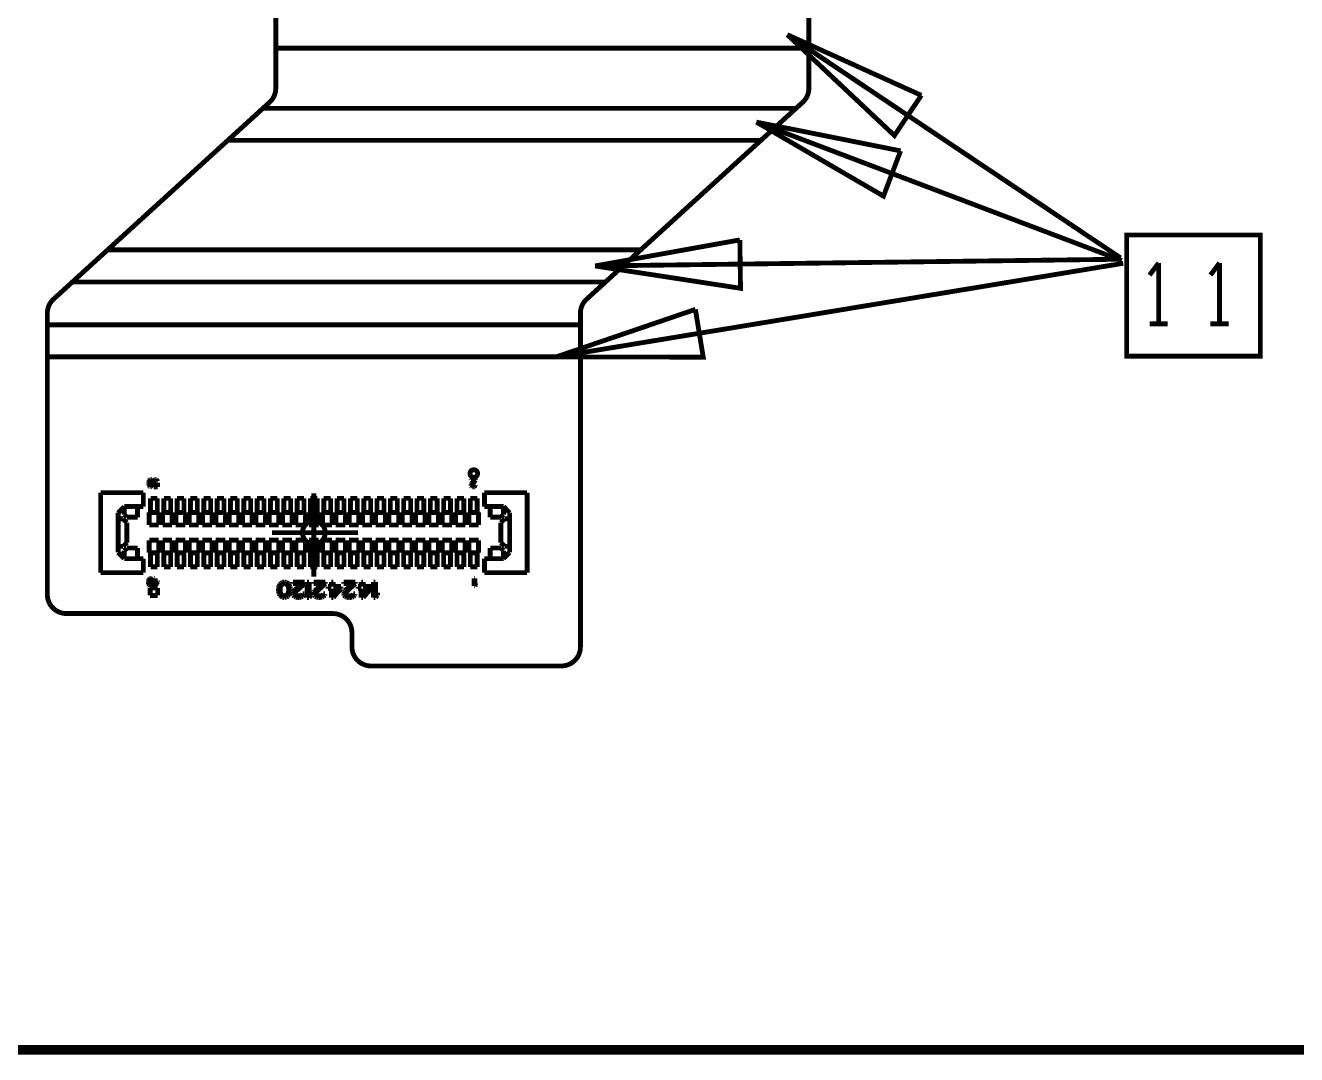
# Model space of a CAD drawing. Header units: millimetres. Extents: x 0 to 442, y 0 to 314.
# Drawn here: x 185.06 to 218.44, y 65.47 to 92.48 of the extents above; entities that cross this region are included whole.
import ezdxf

# ---------------------------------------------------------------- set-up
doc = ezdxf.new("R2010")
doc.units = ezdxf.units.MM
doc.header["$LTSCALE"] = 23.1
doc.layers.get('0').update_dxf_attribs({"linetype": 'CONTINUOUS'})

msp = doc.modelspace()

# ---------------------------------------------------------------- linework, layer by layer
for points, const_width in [([(167.464, 161.686), (256.069, 161.686), (256.069, 65.596), (167.464, 65.596)], 0.254), ([(217.486, 83.799), (213.976, 83.799), (213.976, 86.98), (217.486, 86.98)], 0.127)]:
    msp.add_lwpolyline(points, close=True, dxfattribs=dict(const_width=const_width))
at = {"const_width": 0.127}
for points in [[(191.631, 98.735), (191.631, 90.832)], [(205.631, 90.832), (205.631, 98.735)], [(205.063, 92.237), (213.815, 86.379)], [(208.583, 90.645), (205.063, 92.237)], [(205.063, 92.237), (207.877, 89.59), (208.583, 90.645)], [(191.631, 91.881), (205.631, 91.881)], [(185.794, 85.295), (191.467, 90.462)], [(199.794, 85.295), (205.467, 90.462)], [(205.295, 90.306), (191.295, 90.306)], [(204.251, 89.943), (207.59, 88), (208.039, 89.188)], [(204.251, 89.943), (213.85, 86.308)], [(208.039, 89.188), (204.251, 89.943)], [(204.372, 89.464), (190.372, 89.464)], [(203.818, 86.851), (200.017, 86.167)], [(200.017, 86.167), (203.835, 85.581), (203.818, 86.851)], [(201.214, 86.588), (187.213, 86.588)], [(198.994, 83.78), (213.886, 86.237)], [(200.017, 86.167), (213.779, 86.343)], [(214.816, 86.247), (214.577, 85.927)], [(214.816, 84.647), (214.816, 86.247)], [(216.416, 86.247), (216.177, 85.927)], [(216.416, 84.647), (216.416, 86.247)], [(200.29, 85.747), (186.29, 85.747)], [(185.631, 84.926), (185.631, 77.544)], [(202.65, 85.027), (198.994, 83.78)], [(198.994, 83.78), (202.856, 83.774), (202.65, 85.027)], [(199.631, 76.168), (199.631, 84.926)], [(185.631, 84.622), (199.631, 84.622)], [(214.577, 84.647), (215.055, 84.647)], [(216.177, 84.647), (216.655, 84.647)], [(185.631, 83.78), (199.631, 83.78)], [(196.731, 80.718), (196.731, 80.722), (196.731, 80.726), (196.732, 80.73), (196.732, 80.734), (196.733, 80.738), (196.734, 80.741), (196.734, 80.745), (196.736, 80.749), (196.737, 80.752), (196.738, 80.756), (196.74, 80.76), (196.741, 80.763), (196.743, 80.767), (196.749, 80.777), (196.752, 80.78), (196.754, 80.783), (196.757, 80.785), (196.762, 80.791), (196.765, 80.794), (196.768, 80.796), (196.774, 80.801), (196.777, 80.803), (196.781, 80.805), (196.784, 80.807), (196.788, 80.809), (196.795, 80.812), (196.798, 80.813), (196.802, 80.814), (196.806, 80.815), (196.809, 80.816), (196.817, 80.817), (196.821, 80.818), (196.825, 80.818), (196.837, 80.818), (196.84, 80.818), (196.844, 80.817), (196.856, 80.815), (196.86, 80.814), (196.867, 80.812), (196.87, 80.81), (196.874, 80.809), (196.877, 80.807), (196.881, 80.805), (196.884, 80.803), (196.887, 80.801), (196.891, 80.798), (196.894, 80.796), (196.897, 80.794), (196.899, 80.791), (196.902, 80.788), (196.907, 80.783), (196.91, 80.78), (196.912, 80.777), (196.914, 80.773), (196.916, 80.77), (196.918, 80.767), (196.92, 80.763), (196.922, 80.76), (196.923, 80.756), (196.925, 80.752), (196.926, 80.749), (196.928, 80.741), (196.929, 80.738), (196.93, 80.734), (196.93, 80.73), (196.931, 80.722), (196.931, 80.718)], [(188.297, 80.487), (188.3, 80.509)], [(188.297, 80.449), (188.297, 80.487)], [(188.3, 80.428), (188.297, 80.449)], [(188.3, 80.509), (188.303, 80.522)], [(188.303, 80.415), (188.3, 80.428)], [(188.303, 80.522), (188.309, 80.539)], [(188.309, 80.398), (188.303, 80.415)], [(188.309, 80.539), (188.318, 80.551)], [(188.318, 80.385), (188.309, 80.398)], [(188.315, 80.509), (188.312, 80.483)], [(188.312, 80.483), (188.312, 80.453)], [(188.312, 80.453), (188.315, 80.428)], [(188.327, 80.534), (188.315, 80.509)], [(188.315, 80.428), (188.327, 80.402)], [(188.318, 80.551), (188.332, 80.564)], [(188.335, 80.543), (188.327, 80.534)], [(188.327, 80.402), (188.335, 80.394)], [(188.332, 80.564), (188.35, 80.568)], [(188.35, 80.547), (188.335, 80.543)], [(188.335, 80.394), (188.35, 80.39)], [(188.35, 80.568), (188.367, 80.564)], [(188.364, 80.543), (188.35, 80.547)], [(188.35, 80.39), (188.364, 80.394)], [(188.373, 80.534), (188.364, 80.543)], [(188.364, 80.394), (188.373, 80.402)], [(188.367, 80.564), (188.382, 80.551)], [(188.385, 80.509), (188.373, 80.534)], [(188.373, 80.402), (188.385, 80.428)], [(188.382, 80.551), (188.391, 80.539)], [(188.391, 80.398), (188.382, 80.385)], [(188.388, 80.483), (188.385, 80.509)], [(188.385, 80.428), (188.388, 80.453)], [(188.388, 80.453), (188.388, 80.483)], [(188.391, 80.539), (188.396, 80.522)], [(188.396, 80.415), (188.391, 80.398)], [(188.396, 80.522), (188.4, 80.509)], [(188.4, 80.428), (188.396, 80.415)], [(188.4, 80.509), (188.402, 80.487)], [(188.402, 80.449), (188.4, 80.428)], [(188.402, 80.487), (188.402, 80.449)], [(188.426, 80.513), (188.432, 80.534)], [(188.426, 80.496), (188.426, 80.513)], [(188.432, 80.475), (188.426, 80.496)], [(188.432, 80.534), (188.44, 80.551)], [(188.44, 80.458), (188.432, 80.475)], [(188.432, 80.368), (188.432, 80.39)], [(188.432, 80.39), (188.516, 80.39)], [(188.44, 80.551), (188.455, 80.564)], [(188.443, 80.522), (188.44, 80.509)], [(188.44, 80.509), (188.44, 80.5)], [(188.44, 80.5), (188.443, 80.487)], [(188.455, 80.445), (188.44, 80.458)], [(188.449, 80.534), (188.443, 80.522)], [(188.443, 80.487), (188.449, 80.475)], [(188.458, 80.543), (188.449, 80.534)], [(188.449, 80.475), (188.458, 80.466)], [(188.455, 80.564), (188.469, 80.568)], [(188.469, 80.441), (188.455, 80.445)], [(188.469, 80.547), (188.458, 80.543)], [(188.458, 80.466), (188.469, 80.462)], [(188.469, 80.568), (188.487, 80.568)], [(188.487, 80.547), (188.469, 80.547)], [(188.469, 80.462), (188.487, 80.462)], [(188.487, 80.441), (188.469, 80.441)], [(188.487, 80.568), (188.502, 80.564)], [(188.499, 80.543), (188.487, 80.547)], [(188.487, 80.462), (188.499, 80.466)], [(188.502, 80.445), (188.487, 80.441)], [(188.507, 80.534), (188.499, 80.543)], [(188.499, 80.466), (188.51, 80.479)], [(188.502, 80.564), (188.516, 80.551)], [(188.516, 80.458), (188.502, 80.445)], [(188.513, 80.517), (188.507, 80.534)], [(188.51, 80.479), (188.531, 80.479)], [(188.531, 80.517), (188.513, 80.517)], [(188.516, 80.551), (188.525, 80.534)], [(188.516, 80.39), (188.516, 80.458)], [(188.525, 80.534), (188.531, 80.517)], [(188.531, 80.479), (188.531, 80.368)], [(196.931, 80.718), (196.931, 80.714), (196.93, 80.707), (196.93, 80.703), (196.928, 80.695), (196.926, 80.688), (196.925, 80.684), (196.92, 80.673), (196.918, 80.67), (196.916, 80.667), (196.914, 80.663), (196.91, 80.657), (196.905, 80.651), (196.902, 80.648), (196.899, 80.645), (196.897, 80.643), (196.894, 80.64), (196.891, 80.638), (196.887, 80.636), (196.884, 80.634), (196.881, 80.632), (196.877, 80.63), (196.874, 80.628), (196.87, 80.626), (196.867, 80.625), (196.863, 80.624), (196.86, 80.623), (196.856, 80.621), (196.848, 80.62), (196.84, 80.619), (196.837, 80.619), (196.833, 80.618), (196.829, 80.618), (196.821, 80.619), (196.817, 80.619), (196.813, 80.62), (196.809, 80.621), (196.806, 80.621), (196.802, 80.623), (196.798, 80.624), (196.795, 80.625), (196.791, 80.626), (196.788, 80.628), (196.784, 80.63), (196.774, 80.636), (196.768, 80.64), (196.765, 80.643), (196.762, 80.645), (196.757, 80.651), (196.754, 80.654), (196.752, 80.657), (196.749, 80.66), (196.747, 80.663), (196.745, 80.667), (196.743, 80.67), (196.741, 80.673), (196.74, 80.677), (196.738, 80.681), (196.736, 80.688), (196.734, 80.691), (196.734, 80.695), (196.733, 80.699), (196.731, 80.711), (196.731, 80.714), (196.731, 80.718)], [(196.761, 80.568), (196.881, 80.568)], [(196.761, 80.547), (196.761, 80.568)], [(196.854, 80.547), (196.761, 80.547)], [(196.761, 80.424), (196.764, 80.441)], [(196.761, 80.415), (196.761, 80.424)], [(196.764, 80.398), (196.761, 80.415)], [(196.764, 80.441), (196.771, 80.453)], [(196.777, 80.381), (196.764, 80.398)], [(196.771, 80.453), (196.854, 80.547)], [(196.787, 80.441), (196.781, 80.424)], [(196.781, 80.424), (196.781, 80.415)], [(196.781, 80.415), (196.787, 80.402)], [(196.881, 80.547), (196.787, 80.441)], [(196.787, 80.402), (196.797, 80.394)], [(196.797, 80.394), (196.814, 80.39)], [(196.814, 80.39), (196.828, 80.39)], [(196.828, 80.39), (196.844, 80.394)], [(196.844, 80.394), (196.854, 80.402)], [(196.854, 80.402), (196.861, 80.415)], [(196.861, 80.415), (196.877, 80.415)], [(196.874, 80.398), (196.861, 80.381)], [(196.877, 80.415), (196.874, 80.398)], [(196.881, 80.568), (196.881, 80.547)], [(187.031, 80.218), (187.031, 78.118)], [(188.151, 80.218), (187.031, 80.218)], [(188.151, 79.853), (188.151, 80.218)], [(188.332, 80.372), (188.318, 80.385)], [(188.35, 80.368), (188.332, 80.372)], [(188.341, 80.068), (188.341, 79.698)], [(188.521, 80.068), (188.341, 80.068)], [(188.367, 80.372), (188.35, 80.368)], [(188.382, 80.385), (188.367, 80.372)], [(188.531, 80.368), (188.432, 80.368)], [(188.521, 79.698), (188.521, 80.068)], [(188.871, 80.068), (188.691, 80.068)], [(188.691, 80.068), (188.691, 79.698)], [(188.871, 79.698), (188.871, 80.068)], [(189.221, 80.068), (189.041, 80.068)], [(189.041, 80.068), (189.041, 79.698)], [(189.221, 79.698), (189.221, 80.068)], [(189.391, 80.068), (189.391, 79.698)], [(189.571, 80.068), (189.391, 80.068)], [(189.571, 79.698), (189.571, 80.068)], [(189.921, 80.068), (189.741, 80.068)], [(189.741, 80.068), (189.741, 79.698)], [(189.921, 79.698), (189.921, 80.068)], [(190.271, 80.068), (190.091, 80.068)], [(190.091, 80.068), (190.091, 79.698)], [(190.271, 79.698), (190.271, 80.068)], [(190.621, 80.068), (190.441, 80.068)], [(190.441, 80.068), (190.441, 79.698)], [(190.621, 79.698), (190.621, 80.068)], [(190.971, 80.068), (190.791, 80.068)], [(190.791, 80.068), (190.791, 79.698)], [(190.971, 79.698), (190.971, 80.068)], [(191.321, 80.068), (191.141, 80.068)], [(191.141, 80.068), (191.141, 79.698)], [(191.321, 79.698), (191.321, 80.068)], [(191.671, 80.068), (191.491, 80.068)], [(191.491, 80.068), (191.491, 79.698)], [(191.671, 79.698), (191.671, 80.068)], [(192.021, 80.068), (191.841, 80.068)], [(191.841, 80.068), (191.841, 79.698)], [(192.021, 79.698), (192.021, 80.068)], [(192.371, 80.068), (192.191, 80.068)], [(192.191, 80.068), (192.191, 79.698)], [(192.371, 79.698), (192.371, 80.068)], [(192.721, 80.068), (192.541, 80.068)], [(192.541, 80.068), (192.541, 79.698)], [(192.631, 78.012), (192.631, 80.202)], [(192.721, 79.698), (192.721, 80.068)], [(193.071, 80.068), (192.891, 80.068)], [(192.891, 80.068), (192.891, 79.698)], [(193.071, 79.698), (193.071, 80.068)], [(193.421, 80.068), (193.241, 80.068)], [(193.241, 80.068), (193.241, 79.698)], [(193.421, 79.698), (193.421, 80.068)], [(193.771, 80.068), (193.591, 80.068)], [(193.591, 80.068), (193.591, 79.698)], [(193.771, 79.698), (193.771, 80.068)], [(194.121, 80.068), (193.941, 80.068)], [(193.941, 80.068), (193.941, 79.698)], [(194.121, 79.698), (194.121, 80.068)], [(194.471, 80.068), (194.291, 80.068)], [(194.291, 80.068), (194.291, 79.698)], [(194.471, 79.698), (194.471, 80.068)], [(194.641, 80.068), (194.641, 79.698)], [(194.821, 80.068), (194.641, 80.068)], [(194.821, 79.698), (194.821, 80.068)], [(194.991, 80.068), (194.991, 79.698)], [(195.171, 80.068), (194.991, 80.068)], [(195.171, 79.698), (195.171, 80.068)], [(195.341, 80.068), (195.341, 79.698)], [(195.521, 80.068), (195.341, 80.068)], [(195.521, 79.698), (195.521, 80.068)], [(195.691, 80.068), (195.691, 79.698)], [(195.871, 80.068), (195.691, 80.068)], [(195.871, 79.698), (195.871, 80.068)], [(196.041, 80.068), (196.041, 79.698)], [(196.221, 80.068), (196.041, 80.068)], [(196.221, 79.698), (196.221, 80.068)], [(196.391, 80.068), (196.391, 79.698)], [(196.571, 80.068), (196.391, 80.068)], [(196.571, 79.698), (196.571, 80.068)], [(196.921, 80.068), (196.741, 80.068)], [(196.741, 80.068), (196.741, 79.698)], [(196.791, 80.372), (196.777, 80.381)], [(196.811, 80.368), (196.791, 80.372)], [(196.824, 80.368), (196.811, 80.368)], [(196.847, 80.372), (196.824, 80.368)], [(196.861, 80.381), (196.847, 80.372)], [(196.921, 79.698), (196.921, 80.068)], [(198.231, 80.218), (197.111, 80.218)], [(197.111, 80.218), (197.111, 79.853)], [(198.231, 78.118), (198.231, 80.218)], [(187.491, 79.688), (187.651, 79.853)], [(187.651, 79.853), (187.651, 79.643)], [(187.651, 79.853), (188.151, 79.853)], [(188.001, 79.573), (188.001, 79.853)], [(197.111, 79.853), (197.611, 79.853)], [(197.261, 79.573), (197.261, 79.853)], [(197.611, 79.853), (197.771, 79.688)], [(197.611, 79.853), (197.611, 79.643)], [(187.491, 78.648), (187.491, 79.688)], [(187.621, 79.528), (187.491, 79.528)], [(187.721, 79.428), (187.621, 79.528)], [(187.651, 79.643), (187.721, 79.573)], [(187.721, 79.573), (188.001, 79.573)], [(187.721, 78.908), (187.721, 79.428)], [(188.306, 79.698), (188.306, 79.368)], [(188.556, 79.698), (188.306, 79.698)], [(188.556, 79.368), (188.556, 79.698)], [(188.906, 79.698), (188.656, 79.698)], [(188.656, 79.698), (188.656, 79.368)], [(188.906, 79.368), (188.906, 79.698)], [(189.256, 79.698), (189.006, 79.698)], [(189.006, 79.698), (189.006, 79.368)], [(189.256, 79.368), (189.256, 79.698)], [(189.356, 79.698), (189.356, 79.368)], [(189.606, 79.698), (189.356, 79.698)], [(189.606, 79.368), (189.606, 79.698)], [(189.956, 79.698), (189.706, 79.698)], [(189.706, 79.698), (189.706, 79.368)], [(189.956, 79.368), (189.956, 79.698)], [(190.306, 79.698), (190.056, 79.698)], [(190.056, 79.698), (190.056, 79.368)], [(190.306, 79.368), (190.306, 79.698)], [(190.656, 79.698), (190.406, 79.698)], [(190.406, 79.698), (190.406, 79.368)], [(190.656, 79.368), (190.656, 79.698)], [(191.006, 79.698), (190.756, 79.698)], [(190.756, 79.698), (190.756, 79.368)], [(191.006, 79.368), (191.006, 79.698)], [(191.356, 79.698), (191.106, 79.698)], [(191.106, 79.698), (191.106, 79.368)], [(191.356, 79.368), (191.356, 79.698)], [(191.706, 79.698), (191.456, 79.698)], [(191.456, 79.698), (191.456, 79.368)], [(191.706, 79.368), (191.706, 79.698)], [(192.056, 79.698), (191.806, 79.698)], [(191.806, 79.698), (191.806, 79.368)], [(192.056, 79.368), (192.056, 79.698)], [(192.406, 79.698), (192.156, 79.698)], [(192.156, 79.698), (192.156, 79.368)], [(192.331, 79.168), (192.331, 79.179), (192.331, 79.191), (192.333, 79.202), (192.334, 79.213), (192.336, 79.224), (192.338, 79.235), (192.341, 79.246), (192.347, 79.267), (192.352, 79.278), (192.356, 79.288), (192.36, 79.299), (192.366, 79.308), (192.371, 79.318), (192.377, 79.328), (192.383, 79.337), (192.389, 79.347), (192.396, 79.355), (192.403, 79.364), (192.411, 79.372), (192.419, 79.38), (192.427, 79.388), (192.435, 79.396), (192.444, 79.403), (192.453, 79.41), (192.462, 79.416), (192.471, 79.422), (192.481, 79.428), (192.49, 79.434), (192.511, 79.443), (192.521, 79.448), (192.532, 79.451), (192.542, 79.455), (192.553, 79.458), (192.564, 79.461), (192.575, 79.463), (192.586, 79.465), (192.597, 79.466), (192.608, 79.467), (192.62, 79.468), (192.642, 79.468), (192.653, 79.467), (192.664, 79.466), (192.675, 79.465), (192.687, 79.463), (192.697, 79.461), (192.708, 79.458), (192.719, 79.455), (192.73, 79.451), (192.74, 79.448), (192.751, 79.443), (192.761, 79.438), (192.771, 79.434), (192.781, 79.428), (192.79, 79.422), (192.8, 79.416), (192.809, 79.41), (192.818, 79.403), (192.827, 79.396), (192.835, 79.388), (192.851, 79.372), (192.858, 79.364), (192.865, 79.355), (192.872, 79.347), (192.879, 79.337), (192.885, 79.328), (192.891, 79.318), (192.896, 79.308), (192.901, 79.299), (192.906, 79.288), (192.91, 79.278), (192.914, 79.267), (192.917, 79.257), (192.92, 79.246), (192.923, 79.235), (192.926, 79.224), (192.927, 79.213), (192.929, 79.202), (192.93, 79.191), (192.931, 79.179), (192.931, 79.168)], [(192.406, 79.368), (192.406, 79.698)], [(192.756, 79.698), (192.506, 79.698)], [(192.506, 79.698), (192.506, 79.368)], [(192.756, 79.368), (192.756, 79.698)], [(193.106, 79.698), (192.856, 79.698)], [(192.856, 79.698), (192.856, 79.368)], [(193.106, 79.368), (193.106, 79.698)], [(193.456, 79.698), (193.206, 79.698)], [(193.206, 79.698), (193.206, 79.368)], [(193.456, 79.368), (193.456, 79.698)], [(193.806, 79.698), (193.556, 79.698)], [(193.556, 79.698), (193.556, 79.368)], [(193.806, 79.368), (193.806, 79.698)], [(194.156, 79.698), (193.906, 79.698)], [(193.906, 79.698), (193.906, 79.368)], [(194.156, 79.368), (194.156, 79.698)], [(194.506, 79.698), (194.256, 79.698)], [(194.256, 79.698), (194.256, 79.368)], [(194.506, 79.368), (194.506, 79.698)], [(194.606, 79.698), (194.606, 79.368)], [(194.856, 79.698), (194.606, 79.698)], [(194.856, 79.368), (194.856, 79.698)], [(194.956, 79.698), (194.956, 79.368)], [(195.206, 79.698), (194.956, 79.698)], [(195.206, 79.368), (195.206, 79.698)], [(195.306, 79.698), (195.306, 79.368)], [(195.556, 79.698), (195.306, 79.698)], [(195.556, 79.368), (195.556, 79.698)], [(195.656, 79.698), (195.656, 79.368)], [(195.906, 79.698), (195.656, 79.698)], [(195.906, 79.368), (195.906, 79.698)], [(196.006, 79.698), (196.006, 79.368)], [(196.256, 79.698), (196.006, 79.698)], [(196.256, 79.368), (196.256, 79.698)], [(196.606, 79.698), (196.356, 79.698)], [(196.356, 79.698), (196.356, 79.368)], [(196.606, 79.368), (196.606, 79.698)], [(196.956, 79.698), (196.706, 79.698)], [(196.706, 79.698), (196.706, 79.368)], [(196.956, 79.368), (196.956, 79.698)], [(197.541, 79.573), (197.261, 79.573)], [(197.611, 79.643), (197.541, 79.573)], [(197.641, 79.528), (197.541, 79.428)], [(197.541, 79.428), (197.541, 78.908)], [(197.771, 79.528), (197.641, 79.528)], [(197.771, 79.688), (197.771, 78.648)], [(188.306, 79.368), (188.556, 79.368)], [(188.656, 79.368), (188.906, 79.368)], [(189.006, 79.368), (189.256, 79.368)], [(189.356, 79.368), (189.606, 79.368)], [(189.706, 79.368), (189.956, 79.368)], [(190.056, 79.368), (190.306, 79.368)], [(190.406, 79.368), (190.656, 79.368)], [(190.756, 79.368), (191.006, 79.368)], [(191.106, 79.368), (191.356, 79.368)], [(191.456, 79.368), (191.706, 79.368)], [(191.529, 79.168), (193.787, 79.168)], [(191.806, 79.368), (192.056, 79.368)], [(192.156, 79.368), (192.406, 79.368)], [(192.931, 79.168), (192.931, 79.157), (192.93, 79.146), (192.929, 79.135), (192.927, 79.124), (192.926, 79.113), (192.923, 79.102), (192.92, 79.091), (192.917, 79.08), (192.914, 79.069), (192.91, 79.059), (192.906, 79.048), (192.901, 79.038), (192.896, 79.028), (192.891, 79.018), (192.885, 79.009), (192.879, 78.999), (192.872, 78.99), (192.865, 78.981), (192.858, 78.973), (192.851, 78.964), (192.843, 78.956), (192.835, 78.949), (192.827, 78.941), (192.818, 78.934), (192.809, 78.927), (192.8, 78.92), (192.79, 78.914), (192.781, 78.908), (192.771, 78.903), (192.761, 78.898), (192.751, 78.893), (192.74, 78.889), (192.73, 78.885), (192.719, 78.882), (192.708, 78.878), (192.697, 78.876), (192.687, 78.874), (192.675, 78.872), (192.664, 78.87), (192.653, 78.869), (192.642, 78.869), (192.631, 78.868), (192.62, 78.869), (192.608, 78.869), (192.597, 78.87), (192.586, 78.872), (192.575, 78.874), (192.564, 78.876), (192.553, 78.878), (192.542, 78.882), (192.532, 78.885), (192.521, 78.889), (192.511, 78.893), (192.501, 78.898), (192.49, 78.903), (192.481, 78.908), (192.471, 78.914), (192.462, 78.92), (192.453, 78.927), (192.444, 78.934), (192.435, 78.941), (192.427, 78.949), (192.419, 78.956), (192.411, 78.964), (192.403, 78.973), (192.396, 78.981), (192.389, 78.99), (192.383, 78.999), (192.377, 79.009), (192.371, 79.018), (192.366, 79.028), (192.36, 79.038), (192.356, 79.048), (192.352, 79.059), (192.347, 79.069), (192.344, 79.08), (192.341, 79.091), (192.338, 79.102), (192.336, 79.113), (192.334, 79.124), (192.331, 79.146), (192.331, 79.157), (192.331, 79.168)], [(192.506, 79.368), (192.756, 79.368)], [(192.856, 79.368), (193.106, 79.368)], [(193.206, 79.368), (193.456, 79.368)], [(193.556, 79.368), (193.806, 79.368)], [(193.906, 79.368), (194.156, 79.368)], [(194.256, 79.368), (194.506, 79.368)], [(194.606, 79.368), (194.856, 79.368)], [(194.956, 79.368), (195.206, 79.368)], [(195.306, 79.368), (195.556, 79.368)], [(195.656, 79.368), (195.906, 79.368)], [(196.006, 79.368), (196.256, 79.368)], [(196.356, 79.368), (196.606, 79.368)], [(196.706, 79.368), (196.956, 79.368)], [(187.491, 78.808), (187.621, 78.808)], [(187.621, 78.808), (187.721, 78.908)], [(187.651, 78.693), (187.721, 78.763)], [(187.721, 78.763), (188.001, 78.763)], [(188.001, 78.763), (188.001, 78.483)], [(188.306, 78.968), (188.306, 78.638)], [(188.556, 78.968), (188.306, 78.968)], [(188.556, 78.638), (188.556, 78.968)], [(188.656, 78.968), (188.656, 78.638)], [(188.906, 78.968), (188.656, 78.968)], [(188.906, 78.638), (188.906, 78.968)], [(189.006, 78.968), (189.006, 78.638)], [(189.256, 78.968), (189.006, 78.968)], [(189.256, 78.638), (189.256, 78.968)], [(189.356, 78.968), (189.356, 78.638)], [(189.606, 78.968), (189.356, 78.968)], [(189.606, 78.638), (189.606, 78.968)], [(189.706, 78.968), (189.706, 78.638)], [(189.956, 78.968), (189.706, 78.968)], [(189.956, 78.638), (189.956, 78.968)], [(190.056, 78.968), (190.056, 78.638)], [(190.306, 78.968), (190.056, 78.968)], [(190.306, 78.638), (190.306, 78.968)], [(190.406, 78.968), (190.406, 78.638)], [(190.656, 78.968), (190.406, 78.968)], [(190.656, 78.638), (190.656, 78.968)], [(190.756, 78.968), (190.756, 78.638)], [(191.006, 78.968), (190.756, 78.968)], [(191.006, 78.638), (191.006, 78.968)], [(191.106, 78.968), (191.106, 78.638)], [(191.356, 78.968), (191.106, 78.968)], [(191.356, 78.638), (191.356, 78.968)], [(191.706, 78.968), (191.456, 78.968)], [(191.456, 78.968), (191.456, 78.638)], [(191.706, 78.638), (191.706, 78.968)], [(191.806, 78.968), (191.806, 78.638)], [(192.056, 78.968), (191.806, 78.968)], [(192.056, 78.638), (192.056, 78.968)], [(192.156, 78.968), (192.156, 78.638)], [(192.406, 78.968), (192.156, 78.968)], [(192.406, 78.638), (192.406, 78.968)], [(192.506, 78.968), (192.506, 78.638)], [(192.756, 78.968), (192.506, 78.968)], [(192.756, 78.638), (192.756, 78.968)], [(192.856, 78.968), (192.856, 78.638)], [(193.106, 78.968), (192.856, 78.968)], [(193.106, 78.638), (193.106, 78.968)], [(193.206, 78.968), (193.206, 78.638)], [(193.456, 78.968), (193.206, 78.968)], [(193.456, 78.638), (193.456, 78.968)], [(193.556, 78.968), (193.556, 78.638)], [(193.806, 78.968), (193.556, 78.968)], [(193.806, 78.638), (193.806, 78.968)], [(193.906, 78.968), (193.906, 78.638)], [(194.156, 78.968), (193.906, 78.968)], [(194.156, 78.638), (194.156, 78.968)], [(194.256, 78.968), (194.256, 78.638)], [(194.506, 78.968), (194.256, 78.968)], [(194.506, 78.638), (194.506, 78.968)], [(194.856, 78.968), (194.606, 78.968)], [(194.606, 78.968), (194.606, 78.638)], [(194.856, 78.638), (194.856, 78.968)], [(195.206, 78.968), (194.956, 78.968)], [(194.956, 78.968), (194.956, 78.638)], [(195.206, 78.638), (195.206, 78.968)], [(195.556, 78.968), (195.306, 78.968)], [(195.306, 78.968), (195.306, 78.638)], [(195.556, 78.638), (195.556, 78.968)], [(195.906, 78.968), (195.656, 78.968)], [(195.656, 78.968), (195.656, 78.638)], [(195.906, 78.638), (195.906, 78.968)], [(196.256, 78.968), (196.006, 78.968)], [(196.006, 78.968), (196.006, 78.638)], [(196.256, 78.638), (196.256, 78.968)], [(196.606, 78.968), (196.356, 78.968)], [(196.356, 78.968), (196.356, 78.638)], [(196.606, 78.638), (196.606, 78.968)], [(196.956, 78.968), (196.706, 78.968)], [(196.706, 78.968), (196.706, 78.638)], [(196.956, 78.638), (196.956, 78.968)], [(197.261, 78.763), (197.541, 78.763)], [(197.261, 78.483), (197.261, 78.763)], [(197.541, 78.908), (197.641, 78.808)], [(197.541, 78.763), (197.611, 78.693)], [(197.641, 78.808), (197.771, 78.808)], [(187.651, 78.483), (187.491, 78.648)], [(187.651, 78.483), (187.651, 78.693)], [(188.151, 78.483), (187.651, 78.483)], [(188.151, 78.118), (188.151, 78.483)], [(188.306, 78.638), (188.556, 78.638)], [(188.341, 78.638), (188.341, 78.268)], [(188.521, 78.268), (188.521, 78.638)], [(188.656, 78.638), (188.906, 78.638)], [(188.691, 78.638), (188.691, 78.268)], [(188.871, 78.268), (188.871, 78.638)], [(189.006, 78.638), (189.256, 78.638)], [(189.041, 78.638), (189.041, 78.268)], [(189.221, 78.268), (189.221, 78.638)], [(189.356, 78.638), (189.606, 78.638)], [(189.391, 78.638), (189.391, 78.268)], [(189.571, 78.268), (189.571, 78.638)], [(189.706, 78.638), (189.956, 78.638)], [(189.741, 78.638), (189.741, 78.268)], [(189.921, 78.268), (189.921, 78.638)], [(190.056, 78.638), (190.306, 78.638)], [(190.091, 78.638), (190.091, 78.268)], [(190.271, 78.268), (190.271, 78.638)], [(190.406, 78.638), (190.656, 78.638)], [(190.441, 78.638), (190.441, 78.268)], [(190.621, 78.268), (190.621, 78.638)], [(190.756, 78.638), (191.006, 78.638)], [(190.791, 78.638), (190.791, 78.268)], [(190.971, 78.268), (190.971, 78.638)], [(191.106, 78.638), (191.356, 78.638)], [(191.141, 78.638), (191.141, 78.268)], [(191.321, 78.268), (191.321, 78.638)], [(191.456, 78.638), (191.706, 78.638)], [(191.491, 78.638), (191.491, 78.268)], [(191.671, 78.268), (191.671, 78.638)], [(191.806, 78.638), (192.056, 78.638)], [(191.841, 78.638), (191.841, 78.268)], [(192.021, 78.268), (192.021, 78.638)], [(192.156, 78.638), (192.406, 78.638)], [(192.191, 78.638), (192.191, 78.268)], [(192.371, 78.268), (192.371, 78.638)], [(192.506, 78.638), (192.756, 78.638)], [(192.541, 78.638), (192.541, 78.268)], [(192.721, 78.268), (192.721, 78.638)], [(192.856, 78.638), (193.106, 78.638)], [(192.891, 78.638), (192.891, 78.268)], [(193.071, 78.268), (193.071, 78.638)], [(193.206, 78.638), (193.456, 78.638)], [(193.241, 78.638), (193.241, 78.268)], [(193.421, 78.268), (193.421, 78.638)], [(193.556, 78.638), (193.806, 78.638)], [(193.591, 78.638), (193.591, 78.268)], [(193.771, 78.268), (193.771, 78.638)], [(193.906, 78.638), (194.156, 78.638)], [(193.941, 78.638), (193.941, 78.268)], [(194.121, 78.268), (194.121, 78.638)], [(194.256, 78.638), (194.506, 78.638)], [(194.291, 78.638), (194.291, 78.268)], [(194.471, 78.268), (194.471, 78.638)], [(194.606, 78.638), (194.856, 78.638)], [(194.641, 78.638), (194.641, 78.268)], [(194.821, 78.268), (194.821, 78.638)], [(194.956, 78.638), (195.206, 78.638)], [(194.991, 78.638), (194.991, 78.268)], [(195.171, 78.268), (195.171, 78.638)], [(195.306, 78.638), (195.556, 78.638)], [(195.341, 78.638), (195.341, 78.268)], [(195.521, 78.268), (195.521, 78.638)], [(195.656, 78.638), (195.906, 78.638)], [(195.691, 78.638), (195.691, 78.268)], [(195.871, 78.268), (195.871, 78.638)], [(196.006, 78.638), (196.256, 78.638)], [(196.041, 78.638), (196.041, 78.268)], [(196.221, 78.268), (196.221, 78.638)], [(196.356, 78.638), (196.606, 78.638)], [(196.391, 78.638), (196.391, 78.268)], [(196.571, 78.268), (196.571, 78.638)], [(196.706, 78.638), (196.956, 78.638)], [(196.741, 78.638), (196.741, 78.268)], [(196.921, 78.268), (196.921, 78.638)], [(197.611, 78.483), (197.111, 78.483)], [(197.111, 78.483), (197.111, 78.118)], [(197.611, 78.693), (197.611, 78.483)], [(197.771, 78.648), (197.611, 78.483)], [(187.031, 78.118), (188.151, 78.118)], [(188.341, 78.268), (188.521, 78.268)], [(188.691, 78.268), (188.871, 78.268)], [(189.041, 78.268), (189.221, 78.268)], [(189.391, 78.268), (189.571, 78.268)], [(189.741, 78.268), (189.921, 78.268)], [(190.091, 78.268), (190.271, 78.268)], [(190.441, 78.268), (190.621, 78.268)], [(190.791, 78.268), (190.971, 78.268)], [(191.141, 78.268), (191.321, 78.268)], [(191.491, 78.268), (191.671, 78.268)], [(191.841, 78.268), (192.021, 78.268)], [(192.191, 78.268), (192.371, 78.268)], [(192.541, 78.268), (192.721, 78.268)], [(192.891, 78.268), (193.071, 78.268)], [(193.241, 78.268), (193.421, 78.268)], [(193.591, 78.268), (193.771, 78.268)], [(193.941, 78.268), (194.121, 78.268)], [(194.291, 78.268), (194.471, 78.268)], [(194.641, 78.268), (194.821, 78.268)], [(194.991, 78.268), (195.171, 78.268)], [(195.341, 78.268), (195.521, 78.268)], [(195.691, 78.268), (195.871, 78.268)], [(196.041, 78.268), (196.221, 78.268)], [(196.391, 78.268), (196.571, 78.268)], [(196.741, 78.268), (196.921, 78.268)], [(197.111, 78.118), (198.231, 78.118)], [(188.286, 77.883), (188.289, 77.913)], [(188.286, 77.854), (188.286, 77.883)], [(188.289, 77.824), (188.286, 77.854)], [(188.289, 77.913), (188.294, 77.934)], [(188.294, 77.802), (188.289, 77.824)], [(188.294, 77.934), (188.303, 77.951)], [(188.303, 77.785), (188.294, 77.802)], [(188.303, 77.909), (188.3, 77.883)], [(188.3, 77.875), (188.318, 77.892)], [(188.3, 77.883), (188.3, 77.875)], [(188.303, 77.951), (188.318, 77.964)], [(188.306, 77.922), (188.303, 77.909)], [(188.306, 77.849), (188.303, 77.836)], [(188.303, 77.836), (188.303, 77.828)], [(188.303, 77.828), (188.306, 77.815)], [(188.318, 77.772), (188.303, 77.785)], [(188.312, 77.934), (188.306, 77.922)], [(188.312, 77.862), (188.306, 77.849)], [(188.306, 77.815), (188.312, 77.802)], [(188.321, 77.943), (188.312, 77.934)], [(188.321, 77.871), (188.312, 77.862)], [(188.312, 77.802), (188.321, 77.794)], [(188.318, 77.964), (188.332, 77.968)], [(188.318, 77.892), (188.332, 77.896)], [(188.332, 77.768), (188.318, 77.772)], [(188.329, 77.947), (188.321, 77.943)], [(188.329, 77.875), (188.321, 77.871)], [(188.321, 77.794), (188.329, 77.79)], [(188.347, 77.947), (188.329, 77.947)], [(188.35, 77.875), (188.329, 77.875)], [(188.329, 77.79), (188.35, 77.79)], [(188.331, 77.718), (188.531, 77.718)], [(188.331, 77.518), (188.331, 77.718)], [(188.332, 77.968), (188.344, 77.968)], [(188.332, 77.896), (188.347, 77.896)], [(188.347, 77.768), (188.332, 77.768)], [(188.344, 77.968), (188.359, 77.964)], [(188.356, 77.943), (188.347, 77.947)], [(188.347, 77.896), (188.362, 77.892)], [(188.362, 77.772), (188.347, 77.768)], [(188.359, 77.871), (188.35, 77.875)], [(188.35, 77.79), (188.359, 77.794)], [(188.364, 77.934), (188.356, 77.943)], [(188.359, 77.964), (188.373, 77.951)], [(188.367, 77.862), (188.359, 77.871)], [(188.359, 77.794), (188.367, 77.802)], [(188.362, 77.892), (188.376, 77.879)], [(188.376, 77.785), (188.362, 77.772)], [(188.37, 77.922), (188.364, 77.934)], [(188.373, 77.849), (188.367, 77.862)], [(188.367, 77.802), (188.373, 77.815)], [(188.385, 77.922), (188.37, 77.922)], [(188.373, 77.951), (188.382, 77.934)], [(188.376, 77.836), (188.373, 77.849)], [(188.373, 77.815), (188.376, 77.828)], [(188.376, 77.879), (188.385, 77.862)], [(188.376, 77.828), (188.376, 77.836)], [(188.385, 77.802), (188.376, 77.785)], [(188.382, 77.934), (188.385, 77.922)], [(188.385, 77.862), (188.391, 77.841)], [(188.391, 77.824), (188.385, 77.802)], [(188.391, 77.841), (188.391, 77.824)], [(188.414, 77.909), (188.443, 77.909)], [(188.414, 77.883), (188.414, 77.909)], [(188.443, 77.883), (188.414, 77.883)], [(188.443, 77.968), (188.461, 77.968)], [(188.443, 77.909), (188.443, 77.968)], [(188.443, 77.768), (188.443, 77.883)], [(188.461, 77.768), (188.443, 77.768)], [(188.461, 77.968), (188.461, 77.909)], [(188.461, 77.909), (188.531, 77.909)], [(188.51, 77.883), (188.461, 77.883)], [(188.461, 77.883), (188.461, 77.802)], [(188.531, 77.883), (188.461, 77.768)], [(188.461, 77.802), (188.51, 77.883)], [(188.531, 77.909), (188.531, 77.883)], [(188.531, 77.718), (188.531, 77.518)], [(191.704, 77.708), (191.712, 77.752)], [(191.712, 77.752), (191.721, 77.778)], [(191.721, 77.778), (191.738, 77.813)], [(191.738, 77.813), (191.764, 77.839)], [(191.755, 77.752), (191.747, 77.699)], [(191.789, 77.804), (191.755, 77.752)], [(191.764, 77.839), (191.806, 77.865)], [(191.815, 77.822), (191.789, 77.804)], [(191.806, 77.865), (191.858, 77.874)], [(191.858, 77.83), (191.815, 77.822)], [(191.858, 77.874), (191.909, 77.865)], [(191.9, 77.822), (191.858, 77.83)], [(191.926, 77.804), (191.9, 77.822)], [(191.909, 77.865), (191.951, 77.839)], [(191.96, 77.752), (191.926, 77.804)], [(191.951, 77.839), (191.977, 77.813)], [(191.969, 77.699), (191.96, 77.752)], [(191.977, 77.813), (191.994, 77.778)], [(191.994, 77.778), (192.003, 77.752)], [(192.003, 77.752), (192.011, 77.708)], [(192.08, 77.874), (192.387, 77.874)], [(192.08, 77.83), (192.08, 77.874)], [(192.319, 77.83), (192.08, 77.83)], [(192.105, 77.638), (192.319, 77.83)], [(192.387, 77.83), (192.148, 77.612)], [(192.387, 77.874), (192.387, 77.83)], [(192.455, 77.874), (192.507, 77.874)], [(192.455, 77.464), (192.455, 77.874)], [(192.507, 77.874), (192.507, 77.534)], [(192.626, 77.874), (192.934, 77.874)], [(192.626, 77.83), (192.626, 77.874)], [(192.865, 77.83), (192.626, 77.83)], [(192.652, 77.638), (192.865, 77.83)], [(192.934, 77.83), (192.695, 77.612)], [(192.934, 77.874), (192.934, 77.83)], [(193.002, 77.752), (193.088, 77.752)], [(193.002, 77.699), (193.002, 77.752)], [(193.088, 77.874), (193.139, 77.874)], [(193.088, 77.752), (193.088, 77.874)], [(193.139, 77.874), (193.139, 77.752)], [(193.139, 77.752), (193.344, 77.752)], [(193.344, 77.752), (193.344, 77.699)], [(193.412, 77.874), (193.72, 77.874)], [(193.412, 77.83), (193.412, 77.874)], [(193.651, 77.83), (193.412, 77.83)], [(193.438, 77.638), (193.651, 77.83)], [(193.72, 77.83), (193.481, 77.612)], [(193.72, 77.874), (193.72, 77.83)], [(193.788, 77.752), (193.874, 77.752)], [(193.788, 77.699), (193.788, 77.752)], [(193.874, 77.874), (193.925, 77.874)], [(193.874, 77.752), (193.874, 77.874)], [(193.925, 77.874), (193.925, 77.752)], [(193.925, 77.752), (194.13, 77.752)], [(194.13, 77.752), (194.13, 77.699)], [(194.198, 77.874), (194.249, 77.874)], [(194.198, 77.464), (194.198, 77.874)], [(194.249, 77.874), (194.249, 77.534)], [(196.841, 77.968), (196.861, 77.968)], [(196.841, 77.768), (196.841, 77.968)], [(196.861, 77.768), (196.841, 77.768)], [(196.861, 77.968), (196.861, 77.802)], [(196.861, 77.802), (196.881, 77.832)], [(196.881, 77.798), (196.861, 77.768)], [(196.881, 77.832), (196.881, 77.798)], [(188.531, 77.518), (188.331, 77.518)], [(191.704, 77.629), (191.704, 77.708)], [(191.712, 77.586), (191.704, 77.629)], [(191.721, 77.56), (191.712, 77.586)], [(191.738, 77.525), (191.721, 77.56)], [(191.764, 77.499), (191.738, 77.525)], [(191.747, 77.699), (191.747, 77.638)], [(191.747, 77.638), (191.755, 77.586)], [(191.755, 77.586), (191.789, 77.534)], [(191.806, 77.473), (191.764, 77.499)], [(191.789, 77.534), (191.815, 77.516)], [(191.858, 77.464), (191.806, 77.473)], [(191.815, 77.516), (191.858, 77.508)], [(191.858, 77.508), (191.9, 77.516)], [(191.909, 77.473), (191.858, 77.464)], [(191.9, 77.516), (191.926, 77.534)], [(191.951, 77.499), (191.909, 77.473)], [(191.926, 77.534), (191.96, 77.586)], [(191.977, 77.525), (191.951, 77.499)], [(191.96, 77.586), (191.969, 77.638)], [(191.969, 77.638), (191.969, 77.699)], [(191.994, 77.56), (191.977, 77.525)], [(192.003, 77.586), (191.994, 77.56)], [(192.011, 77.629), (192.003, 77.586)], [(192.011, 77.708), (192.011, 77.629)], [(192.08, 77.577), (192.088, 77.612)], [(192.08, 77.56), (192.08, 77.577)], [(192.088, 77.525), (192.08, 77.56)], [(192.088, 77.612), (192.105, 77.638)], [(192.122, 77.49), (192.088, 77.525)], [(192.156, 77.473), (192.122, 77.49)], [(192.148, 77.612), (192.131, 77.577)], [(192.131, 77.577), (192.131, 77.56)], [(192.131, 77.56), (192.148, 77.534)], [(192.148, 77.534), (192.174, 77.516)], [(192.208, 77.464), (192.156, 77.473)], [(192.174, 77.516), (192.216, 77.508)], [(192.242, 77.464), (192.208, 77.464)], [(192.216, 77.508), (192.25, 77.508)], [(192.302, 77.473), (192.242, 77.464)], [(192.25, 77.508), (192.293, 77.516)], [(192.293, 77.516), (192.319, 77.534)], [(192.336, 77.49), (192.302, 77.473)], [(192.319, 77.534), (192.336, 77.56)], [(192.336, 77.56), (192.379, 77.56)], [(192.37, 77.525), (192.336, 77.49)], [(192.379, 77.56), (192.37, 77.525)], [(192.507, 77.464), (192.455, 77.464)], [(192.507, 77.534), (192.558, 77.595)], [(192.558, 77.525), (192.507, 77.464)], [(192.558, 77.595), (192.558, 77.525)], [(192.626, 77.577), (192.635, 77.612)], [(192.626, 77.56), (192.626, 77.577)], [(192.635, 77.525), (192.626, 77.56)], [(192.635, 77.612), (192.652, 77.638)], [(192.669, 77.49), (192.635, 77.525)], [(192.703, 77.473), (192.669, 77.49)], [(192.695, 77.612), (192.678, 77.577)], [(192.678, 77.577), (192.678, 77.56)], [(192.678, 77.56), (192.695, 77.534)], [(192.695, 77.534), (192.72, 77.516)], [(192.754, 77.464), (192.703, 77.473)], [(192.72, 77.516), (192.763, 77.508)], [(192.789, 77.464), (192.754, 77.464)], [(192.763, 77.508), (192.797, 77.508)], [(192.848, 77.473), (192.789, 77.464)], [(192.797, 77.508), (192.84, 77.516)], [(192.84, 77.516), (192.865, 77.534)], [(192.883, 77.49), (192.848, 77.473)], [(192.865, 77.534), (192.883, 77.56)], [(192.883, 77.56), (192.925, 77.56)], [(192.917, 77.525), (192.883, 77.49)], [(192.925, 77.56), (192.917, 77.525)], [(193.088, 77.699), (193.002, 77.699)], [(193.088, 77.464), (193.088, 77.699)], [(193.139, 77.464), (193.088, 77.464)], [(193.284, 77.699), (193.139, 77.699)], [(193.139, 77.699), (193.139, 77.534)], [(193.344, 77.699), (193.139, 77.464)], [(193.139, 77.534), (193.284, 77.699)], [(193.412, 77.577), (193.421, 77.612)], [(193.412, 77.56), (193.412, 77.577)], [(193.421, 77.525), (193.412, 77.56)], [(193.421, 77.612), (193.438, 77.638)], [(193.455, 77.49), (193.421, 77.525)], [(193.489, 77.473), (193.455, 77.49)], [(193.481, 77.612), (193.463, 77.577)], [(193.463, 77.577), (193.463, 77.56)], [(193.463, 77.56), (193.481, 77.534)], [(193.481, 77.534), (193.506, 77.516)], [(193.54, 77.464), (193.489, 77.473)], [(193.506, 77.516), (193.549, 77.508)], [(193.575, 77.464), (193.54, 77.464)], [(193.549, 77.508), (193.583, 77.508)], [(193.634, 77.473), (193.575, 77.464)], [(193.583, 77.508), (193.626, 77.516)], [(193.626, 77.516), (193.651, 77.534)], [(193.669, 77.49), (193.634, 77.473)], [(193.651, 77.534), (193.669, 77.56)], [(193.669, 77.56), (193.711, 77.56)], [(193.703, 77.525), (193.669, 77.49)], [(193.711, 77.56), (193.703, 77.525)], [(193.874, 77.699), (193.788, 77.699)], [(193.874, 77.464), (193.874, 77.699)], [(193.925, 77.464), (193.874, 77.464)], [(194.07, 77.699), (193.925, 77.699)], [(194.13, 77.699), (193.925, 77.464)], [(193.925, 77.534), (194.07, 77.699)], [(193.925, 77.699), (193.925, 77.534)], [(194.249, 77.464), (194.198, 77.464)], [(194.249, 77.534), (194.3, 77.595)], [(194.3, 77.525), (194.249, 77.464)], [(194.3, 77.595), (194.3, 77.525)], [(186.131, 77.044), (193.131, 77.044)], [(193.631, 76.168), (193.631, 76.544)], [(199.131, 75.668), (194.131, 75.668)]]:
    msp.add_lwpolyline(points, dxfattribs=at)
for points in [[(191.467, 90.462, 0.211225), (191.631, 90.832)], [(205.467, 90.462, 0.211223), (205.631, 90.832)], [(185.794, 85.295, 0.210995), (185.631, 84.926)], [(199.794, 85.295, 0.210995), (199.631, 84.926)], [(185.631, 77.544, 0.414217), (186.131, 77.044)], [(193.631, 76.544, 0.414218), (193.131, 77.044)], [(193.631, 76.168, 0.414064), (194.131, 75.668)], [(199.131, 75.668, 0.414216), (199.631, 76.168)]]:
    msp.add_lwpolyline(points, format="xyb", dxfattribs=at)

doc.saveas('drawing.dxf')
